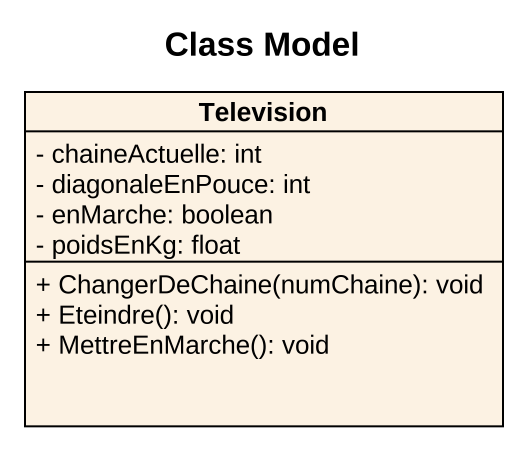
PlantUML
@startuml
title Class Model
hide circle
hide empty members
skinparam classAttributeIconSize 0
class Television {
  - chaineActuelle: int
  - diagonaleEnPouce: int
  - enMarche: boolean
  - poidsEnKg: float
  + ChangerDeChaine(numChaine): void
  + Eteindre(): void
  + MettreEnMarche(): void
}
@enduml
